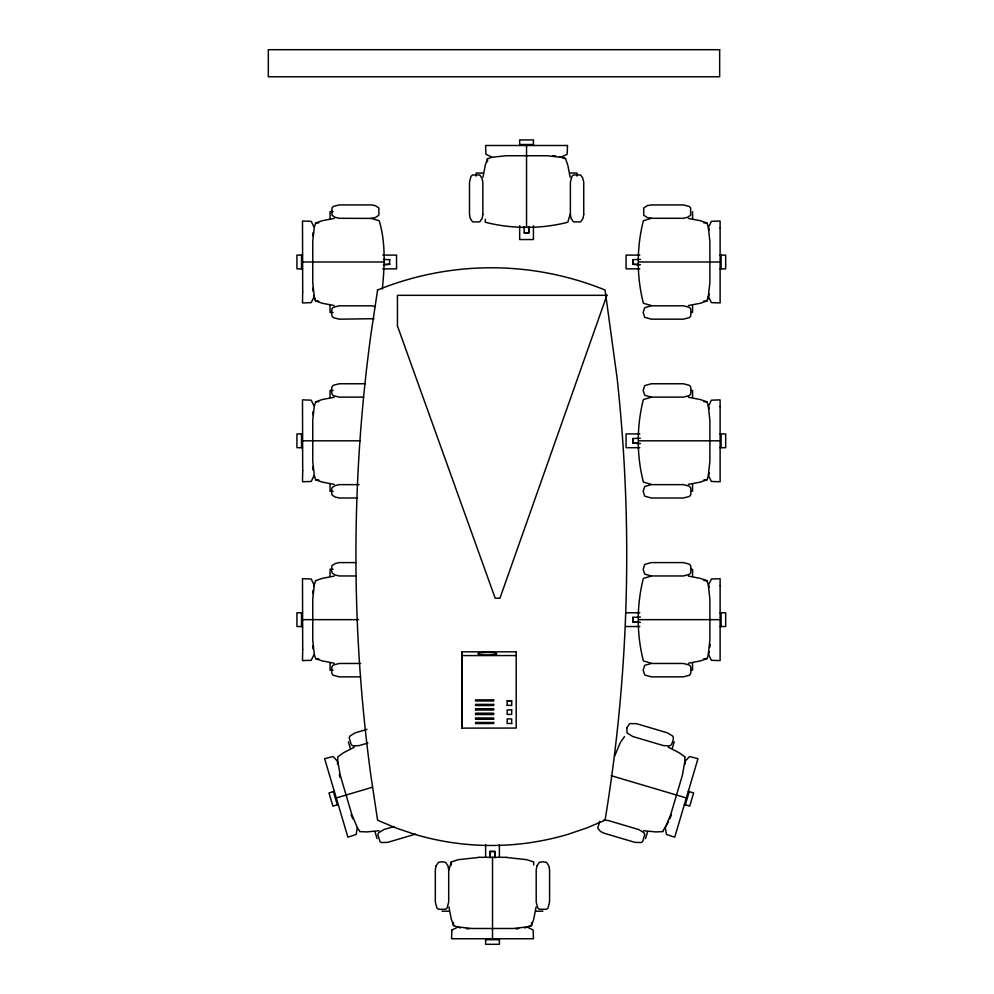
<?xml version="1.0" encoding="UTF-8"?>
<svg xmlns="http://www.w3.org/2000/svg" width="994" height="994" viewBox="0 0 994 994"><rect width="100%" height="100%" fill="white"/><g stroke="black" fill="none" stroke-linecap="round" stroke-linejoin="round"><path stroke-width="1.49" d="M337.5 764.1L337.848 756.832L343.477 752.769L354.311 747.177M485.383 219.202L485.271 222.234C511.848 229.08 541.245 229.08 567.822 222.234L570.109 214.331M487.458 161.724L487.569 158.692L491.695 157.313M531.604 922.519L531.492 925.538L527.367 926.917M533.679 865.029L533.778 862.009L526.907 859.711L506.269 857.424M489.868 857.747L490.216 851.386L494.813 851.386L495.049 857.487M489.868 857.487L490.216 851.386M524.012 226.495L524.248 232.857L528.845 232.857L529.193 226.744M528.845 232.857L529.193 226.495M312.638 235.777L312.961 232.832M312.638 414.61L312.961 411.665M312.638 593.455L312.961 590.498M382.342 289.005C384.616 266.417 385.784 242.648 379.223 220.718L371.321 218.419L339.227 218.295L335.065 217.301L331.959 215.201L331.959 208.019L333.238 206.479L339.227 204.926L371.321 204.926L375.334 205.634L378.888 208.019L378.888 215.201L375.334 217.587L371.321 218.295M709.815 647.33L710.138 644.385M482.985 177.218L485.271 165.24L487.569 158.593M536.077 907.013L533.778 918.99L531.492 925.65L524.608 927.936M448.953 869.912L451.239 862.009L458.122 859.711L478.76 857.424M645.578 838.551L647.554 831.891M672.267 748.482L674.23 741.822M685.338 804.817L689.24 791.634M314.315 227.129L315.694 223.004L318.714 222.892M314.315 405.962L315.694 401.837L318.714 401.725M313.756 586.174L315.694 580.682M708.3 296.833L706.92 300.958L700.372 303.257L688.395 305.543M709.318 294.075L707.032 300.958L703.901 301.07M688.395 484.376L700.372 482.09L707.032 479.791L709.318 472.92M688.395 663.222L700.372 660.923L707.032 658.637L709.318 651.753M614.59 756.198L620.343 742.53L624.505 736.591M668.602 821.553L662.625 831.568M669.757 818.82L671.484 814.732M599.78 821.243L597.742 828.126L600.463 831.419L604.116 833.245L634.893 842.353L641.068 842.564L642.733 841.458L644.771 834.562L643.988 832.736L638.695 829.53L607.906 820.423L603.855 819.963M315.583 223.004L322.242 220.718L334.22 218.419M315.583 401.837L322.242 399.551L334.22 397.252M315.583 580.682L322.242 578.384L334.22 576.085M366.997 729.335L355.28 732.814L349.987 736.007L349.192 737.834L351.23 744.73L352.895 745.835L359.07 745.624L367.867 743.027M334.357 791.348L328.977 792.939L332.891 806.122L338.258 804.531M336.469 797.896L372.539 787.198M394.183 826.499L383.933 829.53L378.639 832.736L377.844 834.562L379.882 841.458L381.547 842.564L387.722 842.353L415.567 834.115M651.294 218.295L647.28 217.587L643.727 215.201L643.727 208.019L647.28 205.634L651.294 204.926L683.387 204.926L689.376 206.479L690.656 208.019L690.656 215.201L687.55 217.301L683.387 218.295L651.294 218.295L643.391 220.718C636.545 247.282 636.545 276.68 643.391 303.257L651.294 305.543M651.294 397.252L643.391 399.551C636.545 426.115 636.545 455.525 643.391 482.09L651.294 484.376M651.294 576.085L643.391 578.384C636.545 604.948 636.545 634.358 643.391 660.923L651.294 663.222M374.005 318.701L339.227 319.173L333.238 317.608L331.959 316.08L331.536 312.489L331.959 308.898L333.238 307.37L339.227 305.804L371.321 305.804L375.334 306.512M515.774 928.918L518.719 928.595M379.049 830.711L366.923 831.916L359.89 831.605M383.746 264.628L389.847 264.28L383.498 264.628M662.725 831.605L655.705 831.916L643.565 830.711M640.397 264.715L632.768 264.28L632.768 259.683L640.397 259.384M640.397 443.548L632.768 443.113L632.768 438.528L640.397 438.217M640.397 622.381L632.768 621.946L632.768 617.361L640.397 617.05M703.901 479.903L706.92 479.791M703.901 658.736L706.92 658.637M519.663 144.528L533.43 144.528M483.121 173.055L476.176 173.055L476.176 176.112M570.109 173.055L577.054 173.055L577.054 176.112M333.114 211.61L330.058 211.61L330.058 218.556M528.845 232.671L524.248 232.857M302.536 255.098L296.933 255.098L296.933 268.865L302.536 268.865M382.789 255.098L396.544 255.098L396.544 268.865L382.789 268.865M639.825 255.098L626.071 255.098L626.071 268.865L639.825 268.865M720.078 255.098L725.682 255.098L725.682 268.865L720.078 268.865M389.66 259.683L389.66 264.28M632.768 259.683L632.954 264.28L639.13 264.628M302.698 261.981L383.92 261.981M638.695 261.981L719.917 261.981M333.114 312.489L330.058 312.489L330.058 305.543M365.208 383.759L339.227 383.759L333.238 385.324L331.959 386.852L331.536 390.443L331.959 394.034L333.238 395.562L339.227 397.128L363.68 397.128M333.114 390.443L330.058 390.443L330.058 397.389M302.536 433.943L296.933 433.943L296.933 447.698L302.536 447.698M639.825 433.943L626.071 433.943L626.071 447.698L639.825 447.698M720.078 433.943L725.682 433.943L725.682 447.698L720.078 447.698M632.768 438.528L632.954 443.113L639.13 443.461M302.698 440.814L360.077 440.814M638.695 440.814L719.917 440.814M359.095 484.637L339.227 484.637L335.065 485.631L331.959 487.731L331.536 491.322L331.959 494.913L335.065 497.012L339.227 498.006L357.567 498.006M333.114 491.322L330.058 491.322L330.058 484.376M356.038 562.592L339.227 562.592L335.065 563.586L331.959 565.685L331.536 569.276L331.959 572.867L335.065 574.967L339.227 575.961L356.038 575.961M333.114 569.276L330.058 569.276L330.058 576.222M302.536 612.776L296.933 612.776L296.933 626.531L302.536 626.531M626.071 612.776L639.825 612.776M720.078 612.776L725.682 612.776L725.682 626.531L720.078 626.531M632.768 617.361L632.954 621.946L639.13 622.294M302.698 619.66L358.573 619.66M638.695 619.66L719.917 619.66M626.071 626.531L639.825 626.531M461.862 655.593L516.197 655.543M360.623 663.47L339.227 663.47L333.238 665.036L331.959 666.576L331.536 670.167L331.959 673.758L333.238 675.286L339.227 676.852L360.623 676.852M333.114 670.167L330.058 670.167L330.058 663.222M507.176 700.869L511.686 700.869M493.633 704.423L475.579 704.373L475.579 705.504L493.633 705.504L493.633 704.373M507.176 705.33L511.686 705.405L511.686 700.795L507.176 700.795L507.176 705.405M475.579 708.958L493.633 708.958M475.579 709.977L493.633 710.027L493.633 708.908L475.579 708.908L475.579 710.027M475.579 714.562L475.579 713.443L493.633 713.443L493.633 714.562L475.579 714.512M475.579 713.493L493.633 713.493M475.579 719.047L493.633 719.047L493.633 717.979L475.579 717.979L475.579 719.097L493.633 719.097M511.686 723.458L507.176 723.533L507.176 718.923L511.686 718.923L511.686 723.533M490.216 851.572L494.813 851.572L495.049 857.747M478.76 857.313L506.269 857.313M442.007 911.187L448.953 911.187M535.94 911.187L542.886 911.187M485.631 939.715L499.398 939.715M703.901 222.892L706.92 223.004L709.318 229.887M318.714 301.07L315.694 300.958L314.775 298.212M703.901 401.725L706.92 401.837L709.318 408.72M318.714 479.903L315.694 479.791L314.315 475.666M703.901 580.571L706.92 580.682L709.318 587.553M318.714 658.736L315.694 658.637L314.315 654.499M383.498 259.446L389.847 259.683M552.751 155.648L555.696 155.971M466.31 928.595L469.255 928.918M688.395 218.419L700.372 220.718L707.032 223.004M334.22 305.543L322.242 303.257L315.583 300.958L313.756 295.454M688.395 397.252L700.372 399.551L707.032 401.837M334.22 484.376L322.242 482.09L315.583 479.791M688.395 576.085L700.372 578.384L707.032 580.682M334.22 663.222L322.242 660.923L315.583 658.637M688.258 791.348L693.638 792.939L689.724 806.122L684.357 804.531M611.099 775.655L686.146 797.896M560.02 156.754L565.524 158.593L567.822 165.24L570.109 177.218M562.778 157.773L565.524 158.692M460.421 927.936L453.537 925.538L453.426 922.519M668.303 747.177L679.138 752.769L684.866 756.856M357.492 828.002L359.99 831.568M351.13 814.732L352.858 818.82M453.537 925.65L451.239 918.99L448.953 907.013M348.385 741.822L350.36 748.482M375.061 831.891L377.037 838.551M333.375 791.634L337.289 804.817M339.339 774.326L339.861 777.246M312.638 288.185L312.961 291.13M312.638 467.018L312.961 469.963M312.638 645.851L312.961 648.809M451.239 862.009L451.351 865.029M684.767 756.832L685.114 764.1M721.097 255.098L721.097 268.865M721.097 433.943L721.097 447.698M721.097 612.776L721.097 626.531M692.569 211.61L692.569 218.556M692.569 305.543L692.569 312.489M692.569 390.443L692.569 397.389M692.569 484.376L692.569 491.322M692.569 569.276L692.569 576.222M692.569 663.222L692.569 670.167M533.43 145.546L533.43 139.943L519.663 139.943L519.663 145.546M533.43 225.787L533.43 239.542L519.663 239.542L519.663 225.787M526.547 145.708L526.547 226.918M499.398 844.689L499.398 856.915M499.398 938.696L499.398 944.3L485.631 944.3L485.631 938.696M492.515 857.313L492.515 938.535M485.631 844.689L485.631 856.915M462.048 651.828L462.048 728.117M301.517 255.098L301.517 268.865M301.517 433.943L301.517 447.698M301.517 612.776L301.517 626.531M451.86 930.024L451.574 938.734L533.455 938.734L533.169 930.024L526.907 926.955L513.152 928.495L471.877 928.495L458.122 926.955L451.86 930.024M567.487 145.497L567.201 154.207L560.939 157.276L547.185 155.747L505.909 155.747L492.154 157.276L485.892 154.207L485.606 145.497L567.487 145.497M302.698 291.789L302.499 302.921L311.209 302.636L314.278 296.374L312.737 282.619L312.737 241.343L314.278 227.589L311.209 221.327L302.499 221.041L302.698 291.789M302.698 470.622L302.499 481.755L311.209 481.469L314.278 475.207L312.737 461.452L312.737 420.189L314.278 406.422L311.209 400.16L302.499 399.874L302.698 470.622M302.698 649.455L302.499 660.6L311.209 660.314L314.278 654.04L312.737 640.285L312.737 599.022L314.278 585.267L311.209 578.993L302.499 578.707L302.698 649.455M720.116 227.924L720.116 302.921L711.406 302.636L708.337 296.374L709.878 282.619L709.878 241.343L708.337 227.589L711.406 221.327L720.116 221.041L720.116 227.924M720.116 406.757L720.116 481.755L711.406 481.469L708.337 475.207L709.878 461.452L709.878 420.189L708.337 406.422L711.406 400.16L720.116 399.874L720.116 406.757M720.116 585.59L720.116 660.6L711.406 660.314L708.337 654.04L709.878 640.285L709.878 599.022L708.337 585.267L711.406 578.993L720.116 578.707L720.116 585.59M691.079 312.489L690.656 316.08L689.376 317.608L683.387 319.173L651.294 319.173L644.721 317.334L643.155 312.489L644.721 307.655L651.294 305.804L683.387 305.804L689.376 307.37L690.656 308.898L691.079 312.489M691.079 390.443L690.656 394.034L689.376 395.562L683.387 397.128L651.294 397.128L644.721 395.289L643.155 390.443L644.721 385.61L651.294 383.759L683.387 383.759L689.376 385.324L690.656 386.852L691.079 390.443M691.079 491.322L690.656 494.913L689.376 496.453L683.387 498.006L651.294 498.006L644.721 496.168L643.155 491.322L644.721 486.488L651.294 484.637L683.387 484.637L689.376 486.203L690.656 487.731L691.079 491.322M691.079 569.276L690.656 572.867L689.376 574.408L683.387 575.961L651.294 575.961L644.721 574.122L643.155 569.276L644.721 564.443L651.294 562.592L683.387 562.592L689.376 564.157L690.656 565.685L691.079 569.276M691.079 670.167L690.656 673.758L689.376 675.286L683.387 676.852L651.294 676.852L644.721 675.001L643.155 670.167L644.721 665.321L651.294 663.47L683.387 663.47L689.376 665.036L690.656 666.576L691.079 670.167M626.866 727.794L626.99 732.876L632.768 736.517L663.545 745.624L669.72 745.835L671.385 744.73L672.814 741.4L673.423 737.834L672.64 736.007L667.347 732.814L636.558 723.694L629.736 723.595L626.866 727.794M377.583 290.012L370.986 333.897A1632.794 1632.794 0 0 0 370.986 776.339L377.583 820.212L395.612 827.853L414.138 834.152A268.542 268.542 0 0 0 568.518 834.152L587.044 827.853L605.06 820.212A1632.794 1632.794 0 0 0 617.088 377.944L605.06 290.012A302.077 302.077 0 0 0 377.583 290.012M357.331 827.58L356.163 834.463L347.9 837.209L324.64 758.695L333.077 756.496L337.798 761.628L340.234 775.258L351.951 814.819L357.331 827.58M482.86 214.331L482.152 218.345L479.767 221.886L472.585 221.886L470.199 218.345L469.491 214.331L469.491 182.225L471.044 176.249L472.585 174.969L479.767 174.969L481.866 178.063L482.86 182.225L482.86 214.331M436.031 865.898L435.322 869.912L435.322 902.005L436.888 907.994L438.416 909.274L445.598 909.274L447.126 907.994L448.692 902.005L448.692 869.912L447.983 865.898L445.598 862.345L442.007 861.773L438.416 862.345L436.031 865.898M583.739 214.331L583.031 218.345L580.645 221.886L573.463 221.886L571.078 218.345L570.37 214.331L570.37 182.225L571.935 176.249L573.463 174.969L580.645 174.969L582.745 178.063L583.739 182.225L583.739 214.331M536.909 865.898L536.201 869.912L536.201 902.005L537.766 907.994L539.295 909.274L546.476 909.274L548.017 907.994L549.57 902.005L549.57 869.912L548.862 865.898L546.476 862.345L542.886 861.773L539.295 862.345L536.909 865.898M684.816 761.628L682.393 775.258L670.664 814.819L665.284 827.58L666.452 834.463L674.715 837.209L697.974 758.695L689.55 756.496L684.816 761.628M606.899 295.317L499.945 598.226L495.186 598.239L397.451 325.982L397.451 295.317L606.899 295.317M719.656 49.7L268.318 49.7L268.318 76.774L719.656 76.774L719.656 49.7M516.197 651.828L461.862 651.828L461.862 728.117L516.197 728.068L516.197 651.828M493.633 699.851L475.579 699.9L475.579 700.969L493.633 700.969L493.633 699.851M511.686 709.853L507.176 709.927L507.176 714.462L511.686 714.388L511.686 709.853M493.633 722.501L475.579 722.452L475.579 723.582L493.633 723.533L493.633 722.452M480.736 654.698A9.393 1.305 0 0 0 496.441 654.102A9.393 1.305 0 0 0 484.948 652.511A9.393 1.305 0 0 0 480.736 654.698"/></g></svg>
